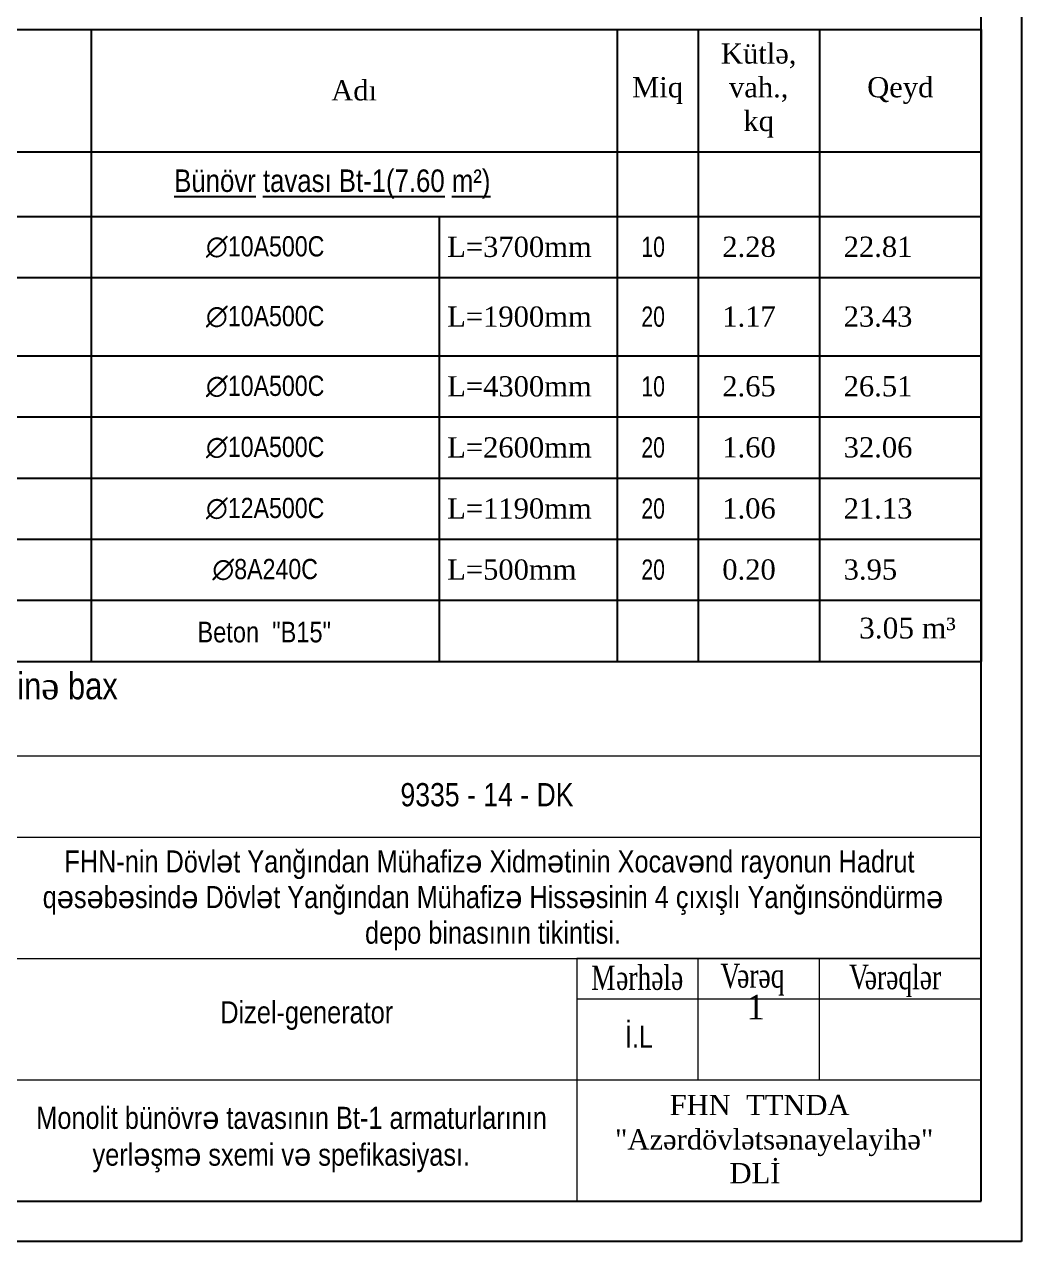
# Model space of a CAD drawing. Header units: millimetres. Extents: x 204354 to 3006910, y 96817 to 586751.
# Drawn here: x 250322 to 270651, y 96817 to 121628 of the extents above; entities that cross this region are included whole.
import ezdxf

# ---------------------------------------------------------------- set-up
doc = ezdxf.new("R2010")
doc.units = ezdxf.units.MM
doc.layers.add('0_Ном._пера__7', color=7, linetype='Continuous', lineweight=60)
doc.layers.add('перегородка_Ном._пера__1', color=7, linetype='Continuous', lineweight=13)
doc.styles.add('400', font='times.ttf', dxfattribs={"width": 0.75, "height": 300})
doc.styles.get("Standard").update_dxf_attribs({"font": 'arial.ttf'})
doc.styles.add('style1', font='ARIALN.TTF', dxfattribs={"height": 300})
doc.styles.add('style5', font='pala.ttf')
doc.styles.add('style6', font='ARIALN.TTF', dxfattribs={"height": 300})
doc.styles.add('Times New  Roman', font='times.ttf')
doc.styles.add('Times New Roman', font='times.ttf')

# ---------------------------------------------------------------- blocks, each defined once
blk = doc.blocks.new('*T12')
at = {"color": 0, "linetype": 'ByBlock', "lineweight": -2, "ltscale": 8, "transparency": 16777216}
for p, q in [((0, 0), (30509, 0)), ((0, 0), (0, -12882)), ((2474, 0), (2474, -12882)), ((12369, 0), (12369, -12882)), ((23088, 0), (23088, -3814)), ((24737, 0), (24737, -12882)), ((27211, 0), (27211, -12882)), ((30509, 0), (30509, -12882)), ((0, -2495), (30509, -2495)), ((0, -3814), (30509, -3814)), ((0, -5059), (19460, -5059)), ((23088, -5059), (30509, -5059)), ((0, -6656), (19460, -6656)), ((23088, -6656), (30509, -6656)), ((0, -7901), (19460, -7901)), ((23088, -7901), (30509, -7901)), ((0, -9146), (19460, -9146)), ((23088, -9146), (30509, -9146)), ((0, -10391), (19460, -10391)), ((23088, -10391), (30509, -10391)), ((0, -11637), (19460, -11637)), ((23088, -11637), (30509, -11637)), ((0, -12882), (30509, -12882))]:
    blk.add_line(p, q, dxfattribs=at)
at = {"color": 0, "lineweight": -2, "ltscale": 8, "transparency": 16777216}
for p, q in [((19460, -3814), (19460, -12882)), ((23088, -3814), (23088, -12882)), ((19460, -5059), (23088, -5059)), ((19460, -6656), (23088, -6656)), ((19460, -7901), (23088, -7901)), ((19460, -9146), (23088, -9146)), ((19460, -10391), (23088, -10391)), ((19460, -11637), (23088, -11637))]:
    blk.add_line(p, q, dxfattribs=at)
at = {"color": 0, "ltscale": 8, "transparency": 16777216}
for s, insert, char_height, width, attachment_point, style in [('{\\fPalatino Linotype|b0|i0|c238|p18;Kütlə, vah., kq}', (25974, -1247), 412.29, 1978.99, 5, 'style5'), ('{\\fTimes New Roman|b0|i0|c238|p18;Mövqe}', (1237, -1247), 412.29, 1978.99, 5, 'style1'), ('{\\fPalatino Linotype|b0|i0|c238|p18;İşarə}', (7421, -1247), 412.29, 9400.21, 5, 'style5'), ('{\\fPalatino Linotype|b0|i0|c238|p18;Miq}', (23913, -1247), 412.29, 1154.41, 5, 'style5'), ('{\\fPalatino Linotype|b0|i0|c238|p18;Qeyd}', (28860, -1247), 412.29, 2803.57, 5, 'style5'), ('{\\fPalatino Linotype|b0|i0|c238|p18;Adı}', (17728, -1247), 412.29, 10224.79, 5, 'style5'), ('{\\fArial Narrow|b0|i0|c238|p34;    }  {\\fArial Narrow|b0|i0|c238|p34;     \\fArial Narrow|b0|i0|c204|p34;\\H1.1111x;\\L\\C256;B\\fArial Narrow|b0|i0|c238|p34;ünövr tavası Bt-1\\fArial Narrow|b0|i0|c204|p34;(7.60\\fArial Narrow|b0|i0|c238|p34; \\fArial Narrow|b0|i0|c204|p34;m²)\\fArial Narrow|b0|i0|c238|p34;\\l \\fArial Narrow|b0|i0|c204|p34;\\H1.1111x; \\H0.80998x;  }', (12616, -3154), 412.29, 10224.79, 4, 'style6'), ('∅10A500C', (15914, -4436), 412.3, 6596.64, 5, 'style1'), ('1', (1237, -4436), 412, 1978.99, 5, 'style1'), ('{\\fPalatino Linotype|b0|i0|c238|p18;L=3700mm', (19625, -4436), 412.29, 3298.32, 4, 'style5'), ('{\\fArial|b0|i0|c238|p34;\\W0.75;1\\fArial|b0|i0|c0|p34;0}', (23583, -4436), 412.29, 659.66, 4, 'style1'), ('2.28', (25232, -4436), 412.3, 1484.24, 4, 'style5'), ('22.81', (27706, -4436), 412.3, 2308.82, 4, 'style5'), ('2', (1237, -5858), 412, 1978.99, 5, 'style1'), ('∅10A500C', (15914, -5858), 412.3, 6596.64, 5, 'style1'), ('L=1900mm', (19625, -5858), 412.3, 3298.32, 4, 'style5'), ('{\\fArial|b0|i0|c238|p34;\\W0.75;20}', (23583, -5858), 412.29, 659.66, 4, 'style1'), ('1.17', (25232, -5858), 412.3, 1484.24, 4, 'style5'), ('23.43', (27706, -5858), 412.3, 2308.82, 4, 'style5'), ('3', (1237, -7279), 412, 1978.99, 5, 'style1'), ('∅10A500C', (15914, -7279), 412.3, 6596.64, 5, 'style1'), ('{\\fPalatino Linotype|b0|i0|c238|p18;L=4300mm', (19625, -7279), 412.29, 3298.32, 4, 'style5'), ('{\\fArial|b0|i0|c238|p34;\\W0.75;1\\fArial|b0|i0|c0|p34;0}', (23583, -7279), 412.29, 659.66, 4, 'style1'), ('2.65', (25232, -7279), 412.3, 1484.24, 4, 'style5'), ('26.51', (27706, -7279), 412.3, 2308.82, 4, 'style5'), ('4', (1237, -8524), 412, 1978.99, 5, 'style1'), ('∅10A500C', (15914, -8524), 412.3, 6596.64, 5, 'style1'), ('{\\fPalatino Linotype|b0|i0|c238|p18;L=2600mm', (19625, -8524), 412.29, 3298.32, 4, 'style5'), ('{\\fArial|b0|i0|c238|p34;\\W0.75;20}', (23583, -8524), 412.29, 659.66, 4, 'style1'), ('1.60', (25232, -8524), 412.3, 1484.24, 4, 'style5'), ('32.06', (27706, -8524), 412.3, 2308.82, 4, 'style5'), ('5', (1237, -9769), 412, 1978.99, 5, 'style1'), ('{\\fArial Narrow|b0|i0|c238|p34;∅12A500C', (15914, -9769), 412.29, 6596.64, 5, 'style6'), ('{\\fPalatino Linotype|b0|i0|c238|p18;L=1190mm', (19625, -9769), 412.29, 3298.32, 4, 'style5'), ('{\\fArial|b0|i0|c238|p34;\\W0.75;2\\fArial|b0|i0|c0|p34;0}', (23583, -9769), 412.29, 659.66, 4, 'style1'), ('1.06', (25232, -9769), 412.3, 1484.24, 4, 'style5'), ('21.13', (27706, -9769), 412.3, 2308.82, 4, 'style5'), ('{\\fArial Narrow|b0|i0|c238|p34;∅8A240C', (15914, -11014), 412.29, 6596.64, 5, 'style6'), ('{\\fPalatino Linotype|b0|i0|c238|p18;L=500mm', (19625, -11014), 412.29, 3298.32, 4, 'style5'), ('{\\fArial|b0|i0|c238|p34;\\W0.75;2\\fArial|b0|i0|c0|p34;0}', (23583, -11014), 412.29, 659.66, 4, 'style1'), ('0.20', (25232, -11014), 412.3, 1484.24, 4, 'style5'), ('3.95', (27706, -11014), 412.3, 2308.82, 4, 'style5')]:
    blk.add_mtext(s, dxfattribs=dict(at, insert=insert, char_height=char_height, width=width, attachment_point=attachment_point, style=style))
at = {"color": 0, "ltscale": 8, "transparency": 16777216, "insert": (1237, -11014), "char_height": 412, "width": 1978.99, "attachment_point": 5}
blk.add_mtext('6', dxfattribs=at)

msp = doc.modelspace()

# ---------------------------------------------------------------- linework, layer by layer
at = {"color": 0, "lineweight": 25}
for p, q in [((270650.62, 143654.156), (270650.62, 96816.986)), ((270650.62, 96816.986), (204354.42, 96816.986))]:
    msp.add_line(p, q, dxfattribs=at)
at = {"color": 0, "lineweight": 25, "ltscale": 15}
for p, q in [((269826.022, 97641.585), (269826.022, 142829.558)), ((207652.812, 97641.585), (269826.022, 97641.585))]:
    msp.add_line(p, q, dxfattribs=at)
at = {"color": 7, "linetype": 'Continuous', "lineweight": 15}
for p, q in [((239316.553, 105062.926), (269826.513, 105062.926)), ((239316.553, 102589.146), (269826.513, 102589.146)), ((264054.358, 100115.365), (264054.358, 102589.146)), ((266528.139, 100115.365), (266528.139, 102589.146)), ((261580.578, 101764.552), (269826.513, 101764.552)), ((239316.553, 100115.365), (269826.513, 100115.365))]:
    msp.add_line(p, q, dxfattribs=at)
for points in [[(239316.553, 97641.585), (269826.513, 97641.585), (269826.513, 106712.113), (239316.553, 106712.113)], [(261580.578, 97641.585), (269826.513, 97641.585), (269826.513, 102589.146), (261580.578, 102589.146)]]:
    msp.add_lwpolyline(points, close=True, dxfattribs=at)

# ---------------------------------------------------------------- block references
msp.add_blockref('*T12', (239316.553, 121526.358))

# ---------------------------------------------------------------- texts
at = {"color": 7, "lineweight": 25, "ltscale": 15, "style": '400', "width": 0.75}
for s, height, p in [('ərhələ', 494.7516, (262384.598, 101948.529)), ('V', 494.752, (264509.38, 101986.695)), ('ərəqlər', 494.7516, (267453.69, 101961.839)), (' M', 494.7516, (261735.468, 101948.529)), ('ərəq', 494.7516, (264851.077, 101993.037)), ('   V', 494.7516, (266710.888, 101968.239))]:
    msp.add_text(s, height=height, dxfattribs=at).set_placement(p)
at = {"lineweight": 15, "attachment_point": 1}
for s, insert, char_height, width, style in [('{\\fArial Narrow|b0|i0|c238|p34;   }Beton  {\\fArial Narrow|b0|i0|c238|p34;"B15"}', (253448.671, 109451.845), 420, 3325.43877, 'style6'), ('{\\fTimes New Roman|b0|i0|c238|p18;3.}05{\\fTimes New Roman|b0|i0|c238|p18; }m³', (267336.435, 109535.645), 424.16678, 2427.71795, 'Times New  Roman')]:
    msp.add_mtext(s, dxfattribs=dict(at, insert=insert, char_height=char_height, width=width, style=style))
at = {"color": 0, "lineweight": 0, "insert": (239562.844, 108420.891), "char_height": 550, "width": 14505.58732, "attachment_point": 1, "style": 'style6'}
msp.add_mtext('\\pxt22.667;{\\fArial Narrow|b0|i0|c238|p34;*Mövqe  3,4,5,6 } {\\fArial Narrow|b0|i0|c238|p34;- bax detallar  c\\fTimes New Roman|b0|i0|c238|p18;ə\\fArial Narrow|b0|i0|c238|p34;dv\\fTimes New Roman|b0|i0|c238|p18;ə\\fArial Narrow|b0|i0|c238|p34;lin\\fTimes New Roman|b0|i0|c238|p18;ə\\fArial Narrow|b0|i0|c238|p34; bax} ', dxfattribs=at)
at = {"color": 7, "linetype": 'Continuous', "lineweight": 15, "char_height": 450, "width": 28970.33397, "attachment_point": 1, "style": 'style6'}
for s, insert in [('{\\fArial Narrow|b0|i0|c238|p34; Dizel-generator\\P\\fArial|b0|i0|c238|p34;               \\fArial Narrow|b0|i0|c238|p34; }', (254173.721, 101716.727)), ('{\\fArial Narrow|b0|i0|c238|p34;İ.L\\fArial Narrow|b0|i0|c186|p34;      }', (262562.561, 101221.887))]:
    msp.add_mtext(s, dxfattribs=dict(at, insert=insert))
at = {"color": 7, "lineweight": 25, "ltscale": 15, "attachment_point": 1, "style": 'Times New Roman'}
for s, insert, char_height, width in [('{\\fTimes New Roman|b0|i0|c238|p18;\\H0.42845x;1\\fTimes New Roman|b0|i0|c186|p18;\\H2.334x;      }', (265039.063, 101848.859), 1167.00862, 1489.07552), ('"{\\fTimes New Roman|b0|i0|c238|p18;Azərdövlətsənayelayihə"\\P              } {\\fTimes New Roman|b0|i0|c238|p18;DLİ}', (262361.05, 99106.828), 412.30294, 14345.70716)]:
    msp.add_mtext(s, dxfattribs=dict(at, insert=insert, char_height=char_height, width=width))
at = {"color": 7, "lineweight": 25, "ltscale": 15, "insert": (262852.825, 99808.487), "char_height": 412.30294, "attachment_point": 1, "style": 'Times New Roman'}
msp.add_mtext('  {\\fTimes New Roman|b0|i0|c238|p18;  FHN  TTNDA}', dxfattribs=at)
at = {"lineweight": 40, "insert": (250566.074, 99565.285), "char_height": 450, "width": 12458.10399, "attachment_point": 1, "style": 'style6'}
msp.add_mtext('Monolit bünövr{\\fArial|b0|i0|c238|p34;ə} tavasının Bt-1 armaturlarının              \\P        yerl{\\fArial|b0|i0|c238|p34;ə\\fArial Narrow|b0|i0|c238|p34;ş}m{\\fArial|b0|i0|c238|p34;ə} sxemi v{\\fArial|b0|i0|c238|p34;ə} spefikasiyası.     ', dxfattribs=at)
at = {"layer": '0_Ном._пера__7', "linetype": 'Continuous', "insert": (259802.829, 103772.571), "char_height": 450, "width": 21726.45844, "attachment_point": 5, "line_spacing_factor": 0.967685, "style": 'style6'}
msp.add_mtext('{\\fArial Narrow|b0|i0|c238|p34;FHN-nin Dövl\\fArial|b0|i0|c238|p38;ə\\fArial Narrow|b0|i0|c238|p34;t Yanğından Mühafiz\\fArial|b0|i0|c238|p38;ə\\fArial Narrow|b0|i0|c238|p34; Xidm\\fArial|b0|i0|c238|p38;ə\\fArial Narrow|b0|i0|c238|p34;tinin} {\\fArial Narrow|b0|i0|c238|p34;Xocav\\fArial|b0|i0|c238|p38;ə\\fArial Narrow|b0|i0|c238|p34;nd rayonun Hadrut\\P q\\fArial|b0|i0|c238|p38;ə\\fArial Narrow|b0|i0|c238|p34;s\\fArial|b0|i0|c238|p38;ə\\fArial Narrow|b0|i0|c238|p34;b\\fArial|b0|i0|c238|p38;ə\\fArial Narrow|b0|i0|c238|p34;sind\\fArial|b0|i0|c238|p38;ə\\fArial Narrow|b0|i0|c238|p34; Dövl\\fArial|b0|i0|c238|p38;ə\\fArial Narrow|b0|i0|c238|p34;t Yanğından Mühafiz\\fArial|b0|i0|c238|p38;ə\\fArial Narrow|b0|i0|c238|p34; Hiss\\fArial|b0|i0|c238|p38;ə\\fArial Narrow|b0|i0|c238|p34;sinin 4 çıxışlı Yanğınsöndürm\\fArial|b0|i0|c238|p38;ə\\P\\fArial Narrow|b0|i0|c238|p34; depo binasının tikintisi}.', dxfattribs=at)
at = {"layer": 'перегородка_Ном._пера__1', "linetype": 'Continuous', "insert": (257988.537, 106163.627), "char_height": 473.50955, "attachment_point": 1, "style": 'style6'}
msp.add_mtext('{\\fArial Narrow|b0|i0|c238|p34;9335 }- 1{\\fArial Narrow|b0|i0|c238|p34;4} - DK', dxfattribs=at)

doc.saveas('drawing.dxf')
